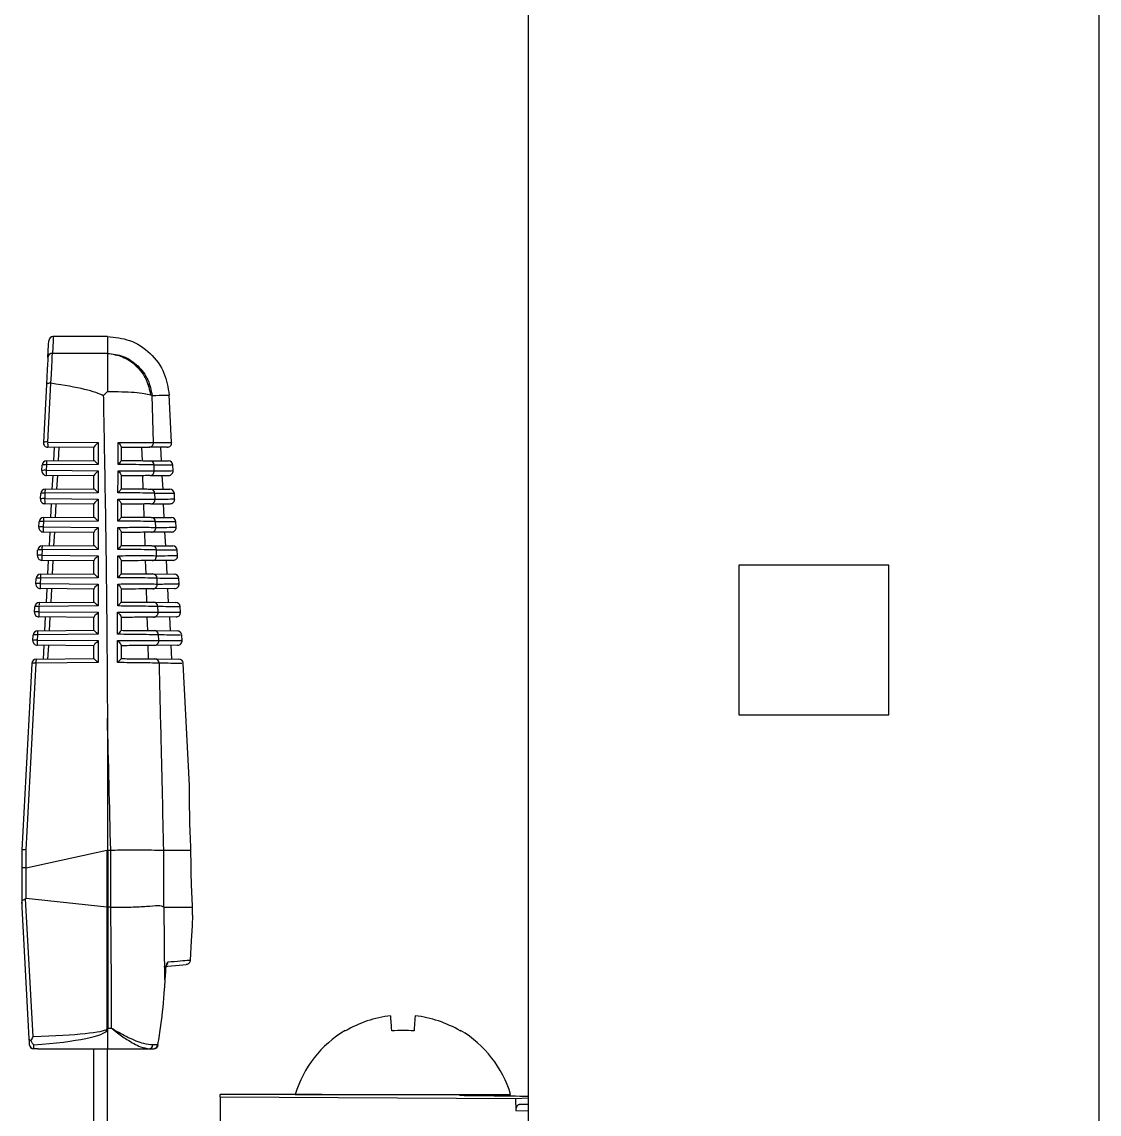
# Model space of a CAD drawing. Extents: x 7 to 113, y 1 to 87.
# Drawn here: x 80.625 to 82.985, y 40.2 to 42.592 of the extents above; entities that cross this region are included whole.
import ezdxf

# ---------------------------------------------------------------- set-up
doc = ezdxf.new("R2010")
doc.units = 0
doc.header["$MEASUREMENT"] = 0
doc.layers.add('OBJECT', color=7, linetype='CONTINUOUS')

msp = doc.modelspace()

# ---------------------------------------------------------------- linework, layer by layer
at = {"layer": 'OBJECT'}
for p, q in [((81.7346, 36.0256), (81.7346, 44.9982)), ((82.9846, 36.0256), (82.9846, 44.9982)), ((80.8128, 41.9032), (80.6938, 41.9032)), ((80.8124, 41.8662), (80.6919, 41.8662)), ((80.8124, 41.8666), (80.8124, 41.8662)), ((80.6788, 41.7982), (80.6721, 41.6713)), ((80.6816, 41.6719), (80.6884, 41.8006)), ((80.6884, 41.8006), (80.6887, 41.8006)), ((80.8124, 41.7825), (80.8034, 41.7733)), ((80.9069, 41.7752), (80.9102, 41.7739)), ((80.9132, 41.6709), (80.9102, 41.7739)), ((80.9531, 41.6713), (80.9477, 41.7753)), ((80.6816, 41.6719), (80.7919, 41.671)), ((80.7824, 41.6598), (80.682, 41.6607)), ((80.695, 41.6308), (80.6966, 41.6606)), ((80.706, 41.6605), (80.7044, 41.6309)), ((80.7824, 41.6316), (80.7824, 41.66)), ((80.7919, 41.671), (80.7919, 41.6229)), ((80.8424, 41.6611), (80.8424, 41.6313)), ((80.889, 41.6312), (80.8881, 41.6602)), ((80.9287, 41.6606), (80.9303, 41.6308)), ((80.6794, 41.6307), (80.7825, 41.6316)), ((80.6688, 41.6093), (80.6695, 41.6212)), ((80.6789, 41.6219), (80.6783, 41.61)), ((80.6783, 41.61), (80.7919, 41.609)), ((80.7919, 41.6229), (80.6789, 41.6219)), ((80.7919, 41.609), (80.7919, 41.5609)), ((80.9149, 41.6089), (80.9145, 41.6216)), ((80.9564, 41.6093), (80.9558, 41.6212)), ((80.7824, 41.5978), (80.6787, 41.5988)), ((80.6917, 41.5688), (80.6933, 41.5986)), ((80.7027, 41.5985), (80.7012, 41.5689)), ((80.7824, 41.5696), (80.7824, 41.598)), ((80.8424, 41.599), (80.8424, 41.5693)), ((80.891, 41.5692), (80.8901, 41.5983)), ((80.9052, 41.5984), (80.9465, 41.5988)), ((80.9319, 41.5986), (80.9335, 41.5688)), ((80.6656, 41.5473), (80.6662, 41.5592)), ((80.6756, 41.5599), (80.675, 41.548)), ((80.7919, 41.5609), (80.6756, 41.5599)), ((80.6761, 41.5687), (80.7825, 41.5696)), ((80.9166, 41.5469), (80.9163, 41.5596)), ((80.9596, 41.5473), (80.959, 41.5592)), ((80.675, 41.548), (80.7919, 41.547)), ((80.7824, 41.5358), (80.6755, 41.5368)), ((80.6885, 41.5068), (80.69, 41.5367)), ((80.6995, 41.5366), (80.6979, 41.5069)), ((80.7824, 41.5076), (80.7824, 41.536)), ((80.7919, 41.547), (80.7919, 41.4989)), ((80.8424, 41.5369), (80.8424, 41.5074)), ((80.893, 41.5072), (80.8921, 41.5363)), ((80.9069, 41.5364), (80.9497, 41.5368)), ((80.9368, 41.5066), (80.9352, 41.5368)), ((80.6728, 41.5066), (80.7825, 41.5076)), ((80.6623, 41.4853), (80.6629, 41.4972)), ((80.6724, 41.4979), (80.6717, 41.486)), ((80.6717, 41.486), (80.7919, 41.485)), ((80.7919, 41.4989), (80.6724, 41.4979)), ((80.7919, 41.485), (80.7919, 41.4369)), ((80.9183, 41.4849), (80.918, 41.4975)), ((80.9629, 41.4854), (80.9623, 41.4972)), ((80.7824, 41.4738), (80.6722, 41.4748)), ((80.6852, 41.4447), (80.6868, 41.4747)), ((80.6962, 41.4746), (80.6946, 41.4448)), ((80.7824, 41.4456), (80.7824, 41.474)), ((80.8424, 41.4748), (80.8424, 41.4454)), ((80.8949, 41.4451), (80.894, 41.4743)), ((80.953, 41.4748), (80.9086, 41.4744)), ((80.94, 41.4446), (80.9384, 41.4749)), ((80.659, 41.4234), (80.6596, 41.4351)), ((80.6691, 41.4358), (80.6685, 41.4241)), ((80.7919, 41.4369), (80.6691, 41.4358)), ((80.6695, 41.4446), (80.7825, 41.4456)), ((80.91, 41.445), (80.9556, 41.4446)), ((80.92, 41.423), (80.9196, 41.4355)), ((80.9661, 41.4234), (80.9655, 41.4352)), ((80.6685, 41.4241), (80.7919, 41.423)), ((80.7824, 41.4118), (80.6689, 41.4128)), ((80.6819, 41.3827), (80.6835, 41.4127)), ((80.6929, 41.4126), (80.6913, 41.3828)), ((80.7824, 41.3836), (80.7824, 41.412)), ((80.7919, 41.423), (80.7919, 41.3749)), ((80.8424, 41.4128), (80.8424, 41.3834)), ((80.8969, 41.3831), (80.896, 41.4123)), ((80.9562, 41.4128), (80.9103, 41.4124)), ((80.9433, 41.3825), (80.9417, 41.4129)), ((82.5236, 41.4022), (82.1956, 41.4022)), ((82.1956, 41.4022), (82.1956, 41.0742)), ((82.5236, 41.0742), (82.5236, 41.4022)), ((80.6557, 41.3614), (80.6564, 41.3731)), ((80.6658, 41.3738), (80.6652, 41.3621)), ((80.7919, 41.3749), (80.6658, 41.3738)), ((80.6663, 41.3826), (80.7825, 41.3836)), ((80.9116, 41.383), (80.9589, 41.3826)), ((80.9216, 41.361), (80.9213, 41.3735)), ((80.9694, 41.3615), (80.9688, 41.3732)), ((80.6652, 41.3621), (80.7919, 41.361)), ((80.7824, 41.3498), (80.6656, 41.3509)), ((80.6786, 41.3207), (80.6802, 41.3507)), ((80.6896, 41.3507), (80.6881, 41.3208)), ((80.7824, 41.3216), (80.7824, 41.35)), ((80.7919, 41.361), (80.7919, 41.3129)), ((80.8424, 41.3507), (80.8424, 41.3215)), ((80.8988, 41.3211), (80.8979, 41.3503)), ((80.9595, 41.3509), (80.9119, 41.3505)), ((80.9465, 41.3205), (80.9449, 41.3509)), ((80.663, 41.3206), (80.7825, 41.3216)), ((80.9132, 41.321), (80.9621, 41.3206)), ((80.6525, 41.2994), (80.6531, 41.3111)), ((80.6625, 41.3118), (80.6619, 41.3001)), ((80.6619, 41.3001), (80.7919, 41.299)), ((80.7919, 41.3129), (80.6625, 41.3118)), ((80.7919, 41.299), (80.7919, 41.2509)), ((80.9232, 41.299), (80.9229, 41.3115)), ((80.9726, 41.2995), (80.972, 41.3112)), ((80.7824, 41.2878), (80.6624, 41.2889)), ((80.6754, 41.2587), (80.6769, 41.2888)), ((80.6864, 41.2887), (80.6848, 41.2587)), ((80.7824, 41.2596), (80.7824, 41.288)), ((80.8424, 41.2886), (80.8424, 41.2595)), ((80.9007, 41.2591), (80.8998, 41.2883)), ((80.9627, 41.2889), (80.9136, 41.2885)), ((80.9482, 41.2888), (80.9498, 41.2587)), ((80.6492, 41.2375), (80.6498, 41.2491)), ((80.6593, 41.2497), (80.6587, 41.2381)), ((80.7919, 41.2509), (80.6593, 41.2497)), ((80.6597, 41.2585), (80.7825, 41.2596)), ((80.9148, 41.259), (80.9654, 41.2585)), ((80.9248, 41.237), (80.9245, 41.2495)), ((80.9759, 41.2376), (80.9753, 41.2492)), ((80.6587, 41.2381), (80.7919, 41.237)), ((80.7824, 41.2258), (80.6591, 41.2269)), ((80.6721, 41.1966), (80.6737, 41.2268)), ((80.6831, 41.2267), (80.6815, 41.1967)), ((80.7824, 41.1976), (80.7824, 41.226)), ((80.7919, 41.237), (80.7919, 41.1889)), ((80.8424, 41.2266), (80.8424, 41.1975)), ((80.9026, 41.1971), (80.9017, 41.2264)), ((80.966, 41.2269), (80.9152, 41.2265)), ((80.9515, 41.2268), (80.953, 41.1966)), ((80.6564, 41.1965), (80.7825, 41.1976)), ((80.9164, 41.197), (80.9686, 41.1965)), ((80.6465, 41.187), (80.6249, 40.7782)), ((80.6344, 40.7792), (80.656, 41.1877)), ((80.7919, 41.1889), (80.656, 41.1877)), ((80.9925, 40.9197), (80.9785, 41.1872)), ((80.8124, 41.0669), (80.8124, 40.7783)), ((82.1956, 41.0742), (82.5236, 41.0742)), ((80.6249, 40.7782), (80.6249, 40.7391)), ((80.6249, 40.7782), (80.6249, 40.7782)), ((80.6344, 40.7397), (80.6344, 40.7792)), ((80.6347, 40.7397), (80.8109, 40.7779)), ((80.8109, 40.7779), (80.8109, 40.6534)), ((80.814, 40.6532), (80.814, 40.7782)), ((80.814, 40.7782), (80.8192, 40.7782)), ((80.8192, 40.7782), (80.8192, 40.6532)), ((80.9358, 40.6537), (80.9358, 40.7782)), ((80.9358, 40.7782), (80.9358, 40.7782)), ((80.9358, 40.7782), (80.9954, 40.7782)), ((80.6249, 40.7391), (80.6249, 40.6615)), ((80.6347, 40.672), (80.6347, 40.7397)), ((80.6497, 40.3697), (80.6333, 40.6718)), ((80.8109, 40.6534), (80.6347, 40.672)), ((80.6249, 40.6615), (80.6249, 40.6532)), ((80.6249, 40.6532), (80.6406, 40.365)), ((80.8117, 40.6533), (80.8132, 40.6532)), ((80.8117, 40.3877), (80.8117, 40.6533)), ((80.8132, 40.6532), (80.8132, 40.3877)), ((80.8192, 40.6532), (80.814, 40.6532)), ((80.9365, 40.6532), (80.9358, 40.6537)), ((80.9383, 40.494), (80.9365, 40.6532)), ((80.9365, 40.6532), (80.9989, 40.6532)), ((80.999, 40.6354), (80.999, 40.6354)), ((80.9936, 40.5369), (80.9936, 40.5369)), ((80.9393, 40.5122), (80.9383, 40.494)), ((80.8124, 40.3847), (80.8124, 40.3432)), ((80.8217, 40.3877), (80.8132, 40.3877)), ((81.3331, 40.3833), (81.3338, 40.3824)), ((80.6512, 40.3433), (80.6509, 40.3516)), ((80.6602, 40.3432), (80.6512, 40.3433)), ((80.6602, 40.3432), (80.8124, 40.3432)), ((80.7824, 40.1617), (80.7824, 40.3432)), ((80.8124, 40.3432), (80.9042, 40.3432)), ((80.8124, 40.1617), (80.8124, 40.3432)), ((80.9042, 40.3432), (80.9138, 40.3432)), ((80.9222, 40.3518), (80.9116, 40.3515)), ((81.0596, 40.238), (81.0596, 40.2432)), ((81.0596, 40.238), (81.7063, 40.2339)), ((81.0596, 40.238), (81.0596, 40.1765)), ((81.2236, 40.2432), (81.6956, 40.2432)), ((81.3346, 40.2432), (81.3346, 40.2425)), ((81.5846, 40.2405), (81.5846, 40.2432)), ((81.7063, 40.2339), (81.7346, 40.2358)), ((81.7063, 40.2339), (81.7066, 40.207)), ((81.7164, 40.2215), (81.7346, 40.2227)), ((81.7164, 40.2215), (81.7346, 40.221)), ((81.7346, 40.2063), (81.7066, 40.207))]:
    msp.add_line(p, q, dxfattribs=at)
at = {"layer": 'OBJECT', "flags": 128}
for points in [[(80.6819, 41.8569), (80.6834, 41.8845), (80.6839, 41.8938)], [(80.6938, 41.9032), (80.6934, 41.8939), (80.6919, 41.8662)], [(80.6887, 41.8006), (80.6896, 41.8198), (80.6905, 41.8365), (80.6911, 41.85), (80.6916, 41.8601), (80.6919, 41.8662)], [(80.6819, 41.8569), (80.6816, 41.8514), (80.6811, 41.8424), (80.6805, 41.8303), (80.6797, 41.8154), (80.6788, 41.7982)], [(80.9432, 41.6607), (80.9432, 41.6607), (80.9333, 41.6606), (80.9034, 41.6604)], [(80.9048, 41.6311), (80.9356, 41.6308), (80.9459, 41.6307)], [(80.9066, 41.569), (80.9385, 41.5688), (80.9491, 41.5687)], [(80.9083, 41.507), (80.9365, 41.5068), (80.9506, 41.5067), (80.9524, 41.5066)], [(80.999, 40.6354), (80.9977, 40.6121), (80.9959, 40.5793), (80.9936, 40.5369)], [(80.9358, 40.5232), (80.9615, 40.5254), (80.9777, 40.5268), (80.9845, 40.5274)], [(80.9386, 40.494), (80.9393, 40.5067), (80.9395, 40.5121)], [(80.9393, 40.5122), (80.9395, 40.5121), (80.9395, 40.5121)], [(80.9383, 40.494), (80.9386, 40.494), (80.9386, 40.494)], [(81.4352, 40.3824), (81.4348, 40.3887), (81.4343, 40.3945), (81.434, 40.3996), (81.4336, 40.4041), (81.4333, 40.4079), (81.4331, 40.4111), (81.4329, 40.4135), (81.4328, 40.4153)], [(81.4864, 40.4153), (81.4862, 40.4135), (81.486, 40.4111), (81.4858, 40.4079), (81.4855, 40.4041), (81.4852, 40.3996), (81.4848, 40.3945), (81.4844, 40.3887), (81.4839, 40.3824)], [(81.5853, 40.3824), (81.5856, 40.3828), (81.5859, 40.3831), (81.586, 40.3833), (81.5861, 40.3833)], [(80.6406, 40.365), (80.6409, 40.3587), (80.6412, 40.3546), (80.6413, 40.3528)]]:
    msp.add_lwpolyline(points, dxfattribs=at)
at = {"layer": 'OBJECT'}
for centre, radius, start, end in [((80.6938, 41.8932), 0.01, 93.5738, 176.9774), ((80.6918, 41.8563), 0.00991, 89.4445, 176.5304), ((80.6783, 41.6518), 0.0204, 80.7206, 107.617), ((80.6821, 41.6707), 0.01, 176.9774, 269.5), ((80.736, 41.6684), 0.0545, 176.3176, 188.1348), ((80.9032, 41.6703), 0.00992, 271.0607, 3.4958), ((80.9432, 41.6707), 0.01, 270.5, 3.0138), ((80.6794, 41.6207), 0.01, 90.5, 176.9774), ((80.7199, 41.6243), 0.041, 171.0023, 183.3132), ((80.9047, 41.6212), 0.00989, 2.412, 88.9985), ((80.9458, 41.6207), 0.01, 3.2409, 89.5), ((80.675, 41.5898), 0.0204, 80.7219, 107.6158), ((80.6788, 41.6088), 0.01, 176.9774, 269.5), ((80.6756, 41.6018), 0.0204, 80.7211, 107.6171), ((80.7327, 41.6065), 0.0545, 176.3175, 188.1349), ((80.905, 41.6083), 0.00992, 271.0803, 3.514), ((80.9464, 41.6088), 0.01, 270.5, 3.317), ((80.6762, 41.5587), 0.01, 90.5, 176.9774), ((80.6724, 41.5398), 0.0204, 80.7203, 107.6175), ((80.7166, 41.5623), 0.041, 171.0005, 183.3131), ((80.9064, 41.5591), 0.00989, 2.3914, 88.98), ((80.949, 41.5587), 0.01, 3.6143, 89.5), ((80.6755, 41.5468), 0.01, 176.9774, 269.5), ((80.6717, 41.5279), 0.0204, 80.7215, 107.6164), ((80.7294, 41.5445), 0.0545, 176.3175, 188.1349), ((80.9067, 41.5463), 0.00991, 271.1017, 3.5324), ((80.9497, 41.5468), 0.01, 270.5, 3.6897), ((80.6729, 41.4966), 0.01, 90.5, 176.9774), ((80.7133, 41.5002), 0.041, 170.999, 183.3164), ((80.9081, 41.4971), 0.00989, 2.371, 88.9615), ((80.9523, 41.4966), 0.01, 3.9863, 89.5), ((80.6685, 41.4659), 0.0204, 80.7212, 107.6164), ((80.6723, 41.4848), 0.01, 176.9774, 269.5), ((80.6691, 41.4777), 0.0204, 80.7217, 107.616), ((80.7262, 41.4825), 0.0545, 176.3175, 188.1349), ((80.9084, 41.4843), 0.00991, 271.1229, 3.5509), ((80.9529, 41.4848), 0.01, 270.5, 4.0611), ((80.6696, 41.4346), 0.01, 90.5, 176.9774), ((80.6658, 41.4157), 0.0204, 80.721, 107.6167), ((80.71, 41.4382), 0.041, 171.0005, 183.313), ((80.9098, 41.4351), 0.00988, 2.3487, 88.9431), ((80.9555, 41.4346), 0.01, 4.357, 89.5), ((80.6652, 41.4039), 0.0204, 80.7211, 107.6166), ((80.669, 41.4228), 0.01, 176.9774, 269.5), ((80.7229, 41.4206), 0.0545, 176.3175, 188.1349), ((80.9101, 41.4223), 0.00991, 271.1442, 3.5702), ((80.9562, 41.4228), 0.01, 270.5, 4.4312), ((80.6619, 41.342), 0.0204, 80.7214, 107.6165), ((80.6663, 41.3726), 0.01, 90.5, 176.9774), ((80.6625, 41.3537), 0.0204, 80.7213, 107.6163), ((80.7067, 41.3762), 0.041, 170.999, 183.3164), ((80.9114, 41.3731), 0.00988, 2.3277, 88.9233), ((80.9588, 41.3726), 0.01, 4.7262, 89.5), ((80.6657, 41.3609), 0.01, 176.9774, 269.5), ((80.7196, 41.3586), 0.0545, 176.3202, 188.1337), ((80.9117, 41.3604), 0.00991, 271.1661, 3.5889), ((80.9594, 41.3609), 0.01, 270.5, 4.7997), ((80.6631, 41.3106), 0.01, 90.5, 176.9774), ((80.7035, 41.3141), 0.041, 171.0022, 183.3132), ((80.9131, 41.3111), 0.00988, 2.3058, 88.9035), ((80.962, 41.3106), 0.01, 5.0939, 89.5), ((80.6586, 41.28), 0.0204, 80.7214, 107.6164), ((80.6625, 41.2989), 0.01, 176.9774, 269.5), ((80.6593, 41.2916), 0.0204, 80.7211, 107.6167), ((80.7164, 41.2966), 0.0545, 176.3202, 188.1337), ((80.9134, 41.2984), 0.0099, 271.188, 3.6078), ((80.9626, 41.2989), 0.01, 270.5, 5.1668), ((80.6598, 41.2485), 0.01, 90.5, 176.9774), ((80.656, 41.2296), 0.0204, 80.7214, 107.6164), ((80.7002, 41.2521), 0.041, 171.0006, 183.313), ((80.9147, 41.2491), 0.00987, 2.2835, 88.8842), ((80.9653, 41.2485), 0.01, 5.4601, 89.5), ((80.6554, 41.218), 0.0204, 80.7214, 107.6164), ((80.6592, 41.2369), 0.01, 176.9774, 269.5), ((80.7131, 41.2346), 0.0545, 176.3202, 188.1337), ((80.915, 41.2364), 0.0099, 271.2102, 3.6279), ((80.9659, 41.2369), 0.01, 270.5, 5.5324), ((80.6565, 41.1865), 0.01, 90.5, 176.9774), ((80.6969, 41.1901), 0.041, 170.999, 183.3164), ((80.9162, 41.1871), 0.00987, 2.2599, 88.8652), ((80.9685, 41.1865), 0.01, 5.8247, 89.5), ((80.6527, 41.1676), 0.0204, 80.7211, 107.6167), ((80.9346, 40.5331), 0.0101, 318.8477, 357.3899), ((81.4595, 40.1698), 0.2469, 96.217, 120.6029), ((81.4596, 40.1698), 0.2469, 59.397, 83.783), ((80.9024, 40.4793), 0.1305, 225.4916, 226.455), ((80.8132, 40.5036), 0.1159, 269.2184, 269.9988), ((81.4596, 40.1716), 0.2466, 120.8571, 163.1157), ((81.4596, 40.0741), 0.3092, 85.4885, 94.5115), ((81.4596, 40.1716), 0.2466, 16.8843, 59.1429), ((80.6512, 40.3533), 0.01, 183.1059, 269.191), ((80.6512, 40.3533), 0.00999, 183.1446, 270.05), ((80.6511, 40.3439), 0.000648, 269.2043, 281.769), ((80.9031, 40.3517), 0.00857, 277.2305, 358.6399), ((80.9131, 40.3523), 0.00906, 274.3619, 357.1853), ((80.9138, 40.3532), 0.01, 270, 350.7454), ((80.9244, 40.3627), 0.0111, 258.5186, 266.3385), ((81.0596, -10.4168), 50.66, 89.68898, 90), ((81.0596, -10.4168), 50.66, 89.23656, 89.40622)]:
    msp.add_arc(centre, radius, start, end, dxfattribs=at)
for centre, major_axis, ratio, start_param, end_param in [((78.5227, 41.7481), (2.2897, 0.0147), 0.052015, 0.088802, 0.329915), ((80.7924, 41.6698), (0.00996, 0.00988), 0.087934, 1.536206, 3.054643), ((80.7924, 41.6217), (0.00999, -0.00991), 0.035372, 1.658206, 3.106542), ((80.7924, 41.6078), (0.00996, 0.00988), 0.087934, 1.536206, 3.054643), ((80.7924, 41.5597), (0.00999, -0.00991), 0.035372, 1.658206, 3.106542), ((80.7924, 41.5458), (0.00996, 0.00988), 0.087934, 1.536206, 3.054643), ((80.7924, 41.4977), (0.00999, -0.00991), 0.035372, 1.658206, 3.106542), ((80.7924, 41.4838), (0.00996, 0.00988), 0.087934, 1.536206, 3.054643), ((80.7924, 41.4357), (0.00999, -0.00991), 0.035372, 1.658206, 3.106542), ((80.7924, 41.4218), (0.00996, 0.00988), 0.087934, 1.536206, 3.054643), ((80.7924, 41.3737), (0.00999, -0.00991), 0.035372, 1.658206, 3.106542), ((80.7924, 41.3598), (0.00996, 0.00988), 0.087934, 1.536206, 3.054643), ((80.7924, 41.3117), (0.00999, -0.00991), 0.035372, 1.658206, 3.106542), ((80.7924, 41.2978), (0.00996, 0.00988), 0.087934, 1.536206, 3.054643), ((80.7924, 41.2497), (0.00999, -0.00991), 0.035372, 1.658206, 3.106542), ((80.7924, 41.2358), (0.00996, 0.00988), 0.087934, 1.536206, 3.054643), ((80.7924, 41.1877), (0.00999, -0.00991), 0.035372, 1.658206, 3.106542), ((78.7499, 36.7599), (0, 19.0675), 0.111038, 4.924724, 4.940236), ((80.6349, 40.778), (0.01, -0.00026), 0.120424, 1.626333, 3.138416), ((80.814, 41.7562), (0.0064, 0.9787), 0.122438, 3.168969, 3.182058), ((80.814, 41.7555), (0, 0.9773), 0.122785, 3.128502, 3.141593), ((80.8192, 41.7555), (0, 0.9773), 0.122785, 3.141593, 3.144933), ((80.6349, 40.7391), (0.01, 0), 0.061163, 1.623156, 3.141593), ((80.6349, 40.8212), (0.0005, 0.0816), 0.122438, 3.142789, 3.168969), ((80.6349, 40.6347), (-0.0006, 0.0374), 0.267094, 6.250695, 6.391296), ((80.814, 40.2051), (-0.007, 0.4485), 0.267094, 6.244178, 6.250695), ((80.814, 40.2054), (0, 0.4478), 0.267949, 0, 0.006511), ((80.8192, 40.2054), (0, 0.4478), 0.267949, 6.278981, 6.283185), ((78.7499, 40.2954), (0, 7.8848), 0.262774, 4.724089, 4.75778), ((80.2421, 40.3955), (0.5695, -0.0078), 0.050872, 5.510552, 6.231217), ((80.2437, 40.4032), (0.5695, -0.0157), 0.101686, 5.511659, 6.233323), ((80.2421, 40.3955), (0.5695, -0.0078), 0.050872, 6.231217, 6.283881), ((80.2437, 40.4032), (0.5695, -0.0157), 0.101686, 6.233323, 6.285987)]:
    msp.add_ellipse(centre, major_axis=major_axis, ratio=ratio, start_param=start_param, end_param=end_param, dxfattribs=at)
for points, knots in [([(80.8124, 41.9032), (80.8124, 41.9017), (80.8124, 41.8986), (80.8124, 41.8773), (80.8124, 41.8666)], [0, 0, 0, 0, 0.5, 1, 1, 1, 1]), ([(80.8124, 41.9032), (80.829, 41.9015), (80.8633, 41.8978), (80.9079, 41.8683), (80.9396, 41.8253), (80.9451, 41.7913), (80.9477, 41.7749)], [0, 0, 0, 0, 0.240773, 0.5, 0.759227, 1, 1, 1, 1]), ([(80.8124, 41.8666), (80.8242, 41.865), (80.8485, 41.8617), (80.8803, 41.8403), (80.9034, 41.8096), (80.908, 41.7855), (80.9102, 41.7739)], [0, 0, 0, 0, 0.24117, 0.5, 0.75883, 1, 1, 1, 1]), ([(80.8124, 41.8662), (80.8124, 41.8633), (80.8124, 41.8576), (80.8124, 41.8385), (80.8124, 41.8133), (80.8124, 41.7927), (80.8124, 41.7825)], [0, 0, 0, 0, 0.25, 0.5, 0.75, 1, 1, 1, 1]), ([(80.8124, 41.8662), (80.8236, 41.8644), (80.8466, 41.8608), (80.877, 41.8397), (80.8994, 41.81), (80.9044, 41.7865), (80.9069, 41.7752)], [0, 0, 0, 0, 0.2415611, 0.4999999, 0.7584385, 1, 1, 1, 1]), ([(80.6884, 41.8006), (80.6873, 41.8006), (80.685, 41.8007), (80.6822, 41.8003), (80.68, 41.7996), (80.679, 41.7989), (80.6788, 41.7984), (80.6788, 41.7983), (80.6788, 41.7982)], [0, 0, 0, 0, 0.219278, 0.438506, 0.659243, 0.882986, 0.985831, 1, 1, 1, 1]), ([(80.8034, 41.7733), (80.8035, 41.7676), (80.804, 41.7392), (80.8062, 41.6198), (80.8102, 41.39), (80.8116, 41.1829), (80.8124, 41.0669)], [0, 0, 0, 0, 0.024148, 0.120739, 0.507103, 1, 1, 1, 1]), ([(80.8124, 41.7825), (80.8231, 41.7824), (80.8445, 41.7824), (80.8721, 41.781), (80.8945, 41.7786), (80.9027, 41.7764), (80.9069, 41.7752)], [0, 0, 0, 0, 0.2500001, 0.4999998, 0.7500003, 1, 1, 1, 1]), ([(80.9102, 41.7739), (80.9211, 41.7742), (80.943, 41.7747), (80.9461, 41.7748), (80.9477, 41.7749)], [0, 0, 0, 0, 0.496376, 1, 1, 1, 1]), ([(80.8357, 41.6229), (80.8357, 41.6295), (80.8357, 41.6456), (80.8358, 41.6616), (80.8358, 41.671)], [0, 0, 0, 0, 0.412317, 1, 1, 1, 1]), ([(80.8358, 41.671), (80.838, 41.671), (80.8465, 41.6711), (80.8664, 41.6712), (80.8916, 41.6712), (80.9075, 41.6711), (80.9119, 41.6709), (80.9132, 41.6709)], [0, 0, 0, 0, 0.057677, 0.219413, 0.543377, 0.867764, 1, 1, 1, 1]), ([(80.8358, 41.671), (80.8358, 41.671), (80.8362, 41.6706), (80.8378, 41.6689), (80.8401, 41.6662), (80.8421, 41.6631), (80.8423, 41.6617), (80.8424, 41.6611)], [0, 0, 0, 0, 0.008656, 0.099994, 0.471209, 0.763081, 1, 1, 1, 1]), ([(80.9034, 41.6604), (80.8999, 41.6603), (80.8927, 41.6603), (80.8698, 41.6601), (80.8507, 41.6599), (80.8424, 41.6598)], [0, 0, 0, 0, 0.361189, 0.722456, 1, 1, 1, 1]), ([(80.9132, 41.6709), (80.9144, 41.6709), (80.9206, 41.671), (80.9438, 41.6712), (80.949, 41.6712), (80.9531, 41.6713)], [0, 0, 0, 0, 0.047591, 0.237986, 1, 1, 1, 1]), ([(80.8424, 41.6313), (80.8423, 41.6309), (80.8421, 41.6301), (80.84, 41.6275), (80.8377, 41.625), (80.836, 41.6233), (80.8357, 41.623), (80.8357, 41.6229)], [0, 0, 0, 0, 0.229447, 0.521601, 0.905448, 0.991712, 1, 1, 1, 1]), ([(80.8424, 41.6316), (80.8531, 41.6315), (80.8745, 41.6313), (80.8959, 41.6311), (80.902, 41.6311), (80.9048, 41.6311)], [0, 0, 0, 0, 0.352894, 0.705727, 1, 1, 1, 1]), ([(80.8355, 41.5609), (80.8355, 41.5675), (80.8356, 41.5836), (80.8356, 41.5996), (80.8356, 41.609)], [0, 0, 0, 0, 0.412356, 1, 1, 1, 1]), ([(80.8356, 41.609), (80.8379, 41.609), (80.8465, 41.6091), (80.8666, 41.6092), (80.8921, 41.6092), (80.9089, 41.6091), (80.9135, 41.609), (80.9149, 41.6089)], [0, 0, 0, 0, 0.057936, 0.217495, 0.537029, 0.856977, 1, 1, 1, 1]), ([(80.8356, 41.609), (80.8357, 41.609), (80.8361, 41.6085), (80.8378, 41.6068), (80.8401, 41.604), (80.8421, 41.6009), (80.8423, 41.5996), (80.8424, 41.599)], [0, 0, 0, 0, 0.008544, 0.122922, 0.485789, 0.769314, 1, 1, 1, 1]), ([(80.9145, 41.6216), (80.9129, 41.6217), (80.908, 41.6219), (80.8903, 41.6223), (80.865, 41.6226), (80.8456, 41.6228), (80.8379, 41.6229), (80.8357, 41.6229)], [0, 0, 0, 0, 0.16013, 0.483001, 0.805363, 0.942123, 1, 1, 1, 1]), ([(80.9555, 41.6212), (80.9539, 41.6212), (80.9508, 41.6213), (80.9268, 41.6215), (80.9145, 41.6216)], [0, 0, 0, 0, 0.490665, 1, 1, 1, 1]), ([(80.9149, 41.6089), (80.9162, 41.6089), (80.9225, 41.609), (80.9451, 41.6092), (80.9613, 41.6093), (80.9562, 41.6093), (80.956, 41.6093)], [0, 0, 0, 0, 0.046685, 0.233452, 0.98238, 1, 1, 1, 1]), ([(80.9052, 41.5984), (80.9016, 41.5984), (80.8943, 41.5983), (80.871, 41.5981), (80.8513, 41.5979), (80.8424, 41.5978)], [0, 0, 0, 0, 0.355595, 0.711267, 1, 1, 1, 1]), ([(80.8424, 41.5693), (80.8423, 41.569), (80.8421, 41.5682), (80.8401, 41.5657), (80.8377, 41.5631), (80.836, 41.5614), (80.8355, 41.561), (80.8355, 41.5609)], [0, 0, 0, 0, 0.223274, 0.50628, 0.880296, 0.991803, 1, 1, 1, 1]), ([(80.9163, 41.5596), (80.9146, 41.5596), (80.9097, 41.5599), (80.8919, 41.5603), (80.866, 41.5606), (80.846, 41.5608), (80.8378, 41.5609), (80.8355, 41.5609)], [0, 0, 0, 0, 0.158035, 0.476676, 0.794816, 0.94186, 1, 1, 1, 1]), ([(80.8424, 41.5696), (80.8532, 41.5695), (80.8748, 41.5693), (80.897, 41.5691), (80.9035, 41.5691), (80.9066, 41.569)], [0, 0, 0, 0, 0.347531, 0.695003, 1, 1, 1, 1]), ([(80.9584, 41.5592), (80.957, 41.5592), (80.9541, 41.5592), (80.9292, 41.5594), (80.9163, 41.5596)], [0, 0, 0, 0, 0.48119, 1, 1, 1, 1]), ([(80.8353, 41.4989), (80.8353, 41.5055), (80.8354, 41.5216), (80.8354, 41.5376), (80.8355, 41.547)], [0, 0, 0, 0, 0.4123942, 1, 1, 1, 1]), ([(80.8355, 41.547), (80.8378, 41.547), (80.8465, 41.5471), (80.8668, 41.5472), (80.8927, 41.5472), (80.9102, 41.5471), (80.915, 41.547), (80.9166, 41.5469)], [0, 0, 0, 0, 0.058199, 0.215687, 0.531014, 0.846742, 1, 1, 1, 1]), ([(80.8355, 41.547), (80.8355, 41.547), (80.836, 41.5465), (80.8378, 41.5446), (80.8402, 41.5418), (80.8421, 41.5388), (80.8423, 41.5375), (80.8424, 41.5369)], [0, 0, 0, 0, 0.008444, 0.1450485, 0.4996938, 0.7752311, 1, 1, 1, 1]), ([(80.9069, 41.5364), (80.9033, 41.5364), (80.8959, 41.5363), (80.8722, 41.5361), (80.8518, 41.5359), (80.8424, 41.5358)], [0, 0, 0, 0, 0.350316, 0.700707, 1, 1, 1, 1]), ([(80.9166, 41.5469), (80.9179, 41.5469), (80.9244, 41.547), (80.9475, 41.5472), (80.9643, 41.5473), (80.9591, 41.5473), (80.9589, 41.5473)], [0, 0, 0, 0, 0.045813, 0.2290933, 0.9640323, 1, 1, 1, 1]), ([(80.8424, 41.5074), (80.8423, 41.5071), (80.8421, 41.5063), (80.8401, 41.5039), (80.8377, 41.5013), (80.8359, 41.4995), (80.8354, 41.499), (80.8353, 41.4989)], [0, 0, 0, 0, 0.217447, 0.49176, 0.856153, 0.991885, 1, 1, 1, 1]), ([(80.8424, 41.5076), (80.8533, 41.5075), (80.8751, 41.5073), (80.8982, 41.5071), (80.905, 41.5071), (80.9083, 41.507)], [0, 0, 0, 0, 0.342466, 0.684875, 1, 1, 1, 1]), ([(80.8352, 41.4369), (80.8352, 41.4435), (80.8352, 41.4596), (80.8353, 41.4756), (80.8353, 41.485)], [0, 0, 0, 0, 0.41243, 1, 1, 1, 1]), ([(80.918, 41.4975), (80.9163, 41.4976), (80.9113, 41.4978), (80.8934, 41.4982), (80.8671, 41.4986), (80.8465, 41.4988), (80.8377, 41.4989), (80.8353, 41.4989)], [0, 0, 0, 0, 0.156042, 0.470658, 0.7847814, 0.9415951, 1, 1, 1, 1]), ([(80.8353, 41.485), (80.8377, 41.485), (80.8465, 41.4851), (80.867, 41.4852), (80.8932, 41.4853), (80.9114, 41.4851), (80.9166, 41.485), (80.9183, 41.4849)], [0, 0, 0, 0, 0.058464, 0.213983, 0.525307, 0.837021, 1, 1, 1, 1]), ([(80.8353, 41.485), (80.8353, 41.485), (80.8359, 41.4844), (80.8378, 41.4825), (80.8402, 41.4796), (80.8421, 41.4766), (80.8423, 41.4754), (80.8424, 41.4748)], [0, 0, 0, 0, 0.008339, 0.166407, 0.512971, 0.780847, 1, 1, 1, 1]), ([(80.9612, 41.4972), (80.96, 41.4972), (80.9574, 41.4972), (80.9316, 41.4974), (80.918, 41.4975)], [0, 0, 0, 0, 0.47204, 1, 1, 1, 1]), ([(80.9183, 41.4849), (80.9196, 41.485), (80.9262, 41.485), (80.9498, 41.4852), (80.9674, 41.4854), (80.9621, 41.4853), (80.9618, 41.4853)], [0, 0, 0, 0, 0.044973, 0.224892, 0.946349, 1, 1, 1, 1]), ([(80.9086, 41.4744), (80.9049, 41.4744), (80.8975, 41.4743), (80.8733, 41.4741), (80.8524, 41.4739), (80.8424, 41.4738)], [0, 0, 0, 0, 0.3453252, 0.6907257, 1, 1, 1, 1]), ([(80.8424, 41.4454), (80.8423, 41.4451), (80.8421, 41.4444), (80.8402, 41.4421), (80.8377, 41.4394), (80.8358, 41.4376), (80.8352, 41.437), (80.8352, 41.4369)], [0, 0, 0, 0, 0.2119451, 0.4779876, 0.8329682, 0.9919648, 1, 1, 1, 1]), ([(80.9196, 41.4355), (80.918, 41.4356), (80.9129, 41.4358), (80.8949, 41.4362), (80.8681, 41.4366), (80.8469, 41.4368), (80.8376, 41.4369), (80.8352, 41.4369)], [0, 0, 0, 0, 0.154143, 0.464926, 0.775223, 0.941325, 1, 1, 1, 1]), ([(80.8424, 41.4456), (80.8534, 41.4455), (80.8754, 41.4453), (80.8993, 41.4451), (80.9065, 41.445), (80.91, 41.445)], [0, 0, 0, 0, 0.337674, 0.675297, 1, 1, 1, 1]), ([(80.9641, 41.4351), (80.963, 41.4352), (80.9607, 41.4352), (80.934, 41.4354), (80.9196, 41.4355)], [0, 0, 0, 0, 0.463197, 1, 1, 1, 1]), ([(80.835, 41.3749), (80.835, 41.3815), (80.8351, 41.3976), (80.8351, 41.4136), (80.8351, 41.423)], [0, 0, 0, 0, 0.412464, 1, 1, 1, 1]), ([(80.8351, 41.423), (80.8376, 41.423), (80.8464, 41.4231), (80.8672, 41.4232), (80.8937, 41.4233), (80.9126, 41.4232), (80.918, 41.423), (80.92, 41.423)], [0, 0, 0, 0, 0.058732, 0.212375, 0.519887, 0.827778, 1, 1, 1, 1]), ([(80.8351, 41.423), (80.8352, 41.423), (80.8359, 41.4223), (80.8378, 41.4203), (80.8403, 41.4174), (80.8421, 41.4145), (80.8423, 41.4133), (80.8424, 41.4128)], [0, 0, 0, 0, 0.0082456, 0.1870161, 0.5256492, 0.7861865, 1, 1, 1, 1]), ([(80.9103, 41.4124), (80.9066, 41.4124), (80.8991, 41.4123), (80.8744, 41.4121), (80.8529, 41.4119), (80.8424, 41.4118)], [0, 0, 0, 0, 0.340602, 0.681276, 1, 1, 1, 1]), ([(80.92, 41.423), (80.9213, 41.423), (80.928, 41.423), (80.9521, 41.4232), (80.9704, 41.4234), (80.9651, 41.4234), (80.9646, 41.4234)], [0, 0, 0, 0, 0.0441627, 0.2208406, 0.9292938, 1, 1, 1, 1]), ([(80.8424, 41.3834), (80.8423, 41.3832), (80.8421, 41.3825), (80.8402, 41.3802), (80.8377, 41.3776), (80.8358, 41.3757), (80.835, 41.375), (80.835, 41.3749)], [0, 0, 0, 0, 0.206748, 0.4649308, 0.8107203, 0.9920382, 1, 1, 1, 1]), ([(80.9213, 41.3735), (80.9196, 41.3736), (80.9144, 41.3738), (80.8963, 41.3742), (80.8691, 41.3746), (80.8474, 41.3748), (80.8375, 41.3749), (80.835, 41.3749)], [0, 0, 0, 0, 0.152333, 0.45946, 0.766109, 0.941053, 1, 1, 1, 1]), ([(80.8424, 41.3836), (80.8535, 41.3835), (80.8756, 41.3833), (80.9005, 41.3831), (80.9079, 41.383), (80.9116, 41.383)], [0, 0, 0, 0, 0.333137, 0.666224, 1, 1, 1, 1]), ([(80.967, 41.3731), (80.9661, 41.3731), (80.9641, 41.3731), (80.9364, 41.3734), (80.9213, 41.3735)], [0, 0, 0, 0, 0.454645, 1, 1, 1, 1]), ([(80.8349, 41.3129), (80.8349, 41.3195), (80.8349, 41.3356), (80.835, 41.3516), (80.835, 41.361)], [0, 0, 0, 0, 0.412497, 1, 1, 1, 1]), ([(80.835, 41.361), (80.8375, 41.361), (80.8464, 41.3611), (80.8673, 41.3612), (80.8942, 41.3613), (80.9139, 41.3612), (80.9195, 41.361), (80.9216, 41.361)], [0, 0, 0, 0, 0.059002, 0.210856, 0.514734, 0.81898, 1, 1, 1, 1]), ([(80.835, 41.361), (80.835, 41.361), (80.8358, 41.3602), (80.8378, 41.3582), (80.8403, 41.3552), (80.8421, 41.3524), (80.8423, 41.3512), (80.8424, 41.3507)], [0, 0, 0, 0, 0.008152, 0.20691, 0.537752, 0.791262, 1, 1, 1, 1]), ([(80.9119, 41.3505), (80.9082, 41.3504), (80.9006, 41.3504), (80.8755, 41.3501), (80.8534, 41.3499), (80.8424, 41.3498)], [0, 0, 0, 0, 0.336123, 0.672318, 1, 1, 1, 1]), ([(80.9216, 41.361), (80.923, 41.361), (80.9298, 41.361), (80.9544, 41.3613), (80.9734, 41.3614), (80.9681, 41.3614), (80.9675, 41.3614)], [0, 0, 0, 0, 0.043381, 0.21693, 0.912835, 1, 1, 1, 1]), ([(80.8424, 41.3215), (80.8423, 41.3212), (80.8421, 41.3206), (80.8403, 41.3184), (80.8377, 41.3158), (80.8357, 41.3137), (80.8349, 41.313), (80.8349, 41.3129)], [0, 0, 0, 0, 0.201834, 0.452547, 0.789382, 0.992119, 1, 1, 1, 1]), ([(80.8424, 41.3216), (80.8536, 41.3215), (80.8759, 41.3213), (80.9015, 41.3211), (80.9093, 41.321), (80.9132, 41.321)], [0, 0, 0, 0, 0.328833, 0.657619, 1, 1, 1, 1]), ([(80.8347, 41.2509), (80.8347, 41.2575), (80.8348, 41.2736), (80.8348, 41.2896), (80.8348, 41.299)], [0, 0, 0, 0, 0.412528, 1, 1, 1, 1]), ([(80.8348, 41.299), (80.8374, 41.299), (80.8464, 41.2991), (80.8675, 41.2992), (80.8946, 41.2993), (80.915, 41.2992), (80.921, 41.2991), (80.9232, 41.299)], [0, 0, 0, 0, 0.059276, 0.209421, 0.509831, 0.810598, 1, 1, 1, 1]), ([(80.8348, 41.299), (80.8349, 41.299), (80.836, 41.2979), (80.8382, 41.2956), (80.8406, 41.2926), (80.8421, 41.2901), (80.8423, 41.2891), (80.8424, 41.2886)], [0, 0, 0, 0, 0.008056, 0.282721, 0.593802, 0.796122, 1, 1, 1, 1]), ([(80.9229, 41.3115), (80.9212, 41.3116), (80.916, 41.3118), (80.8978, 41.3122), (80.8701, 41.3126), (80.8478, 41.3128), (80.8374, 41.3129), (80.8349, 41.3129)], [0, 0, 0, 0, 0.150605, 0.454244, 0.757411, 0.940779, 1, 1, 1, 1]), ([(80.9698, 41.3111), (80.9691, 41.3111), (80.9674, 41.3111), (80.9388, 41.3114), (80.9229, 41.3115)], [0, 0, 0, 0, 0.446366, 1, 1, 1, 1]), ([(80.9232, 41.299), (80.9246, 41.299), (80.9315, 41.2991), (80.9566, 41.2993), (80.9765, 41.2995), (80.9711, 41.2994), (80.9704, 41.2994)], [0, 0, 0, 0, 0.042626, 0.213154, 0.896941, 1, 1, 1, 1]), ([(80.9136, 41.2885), (80.9097, 41.2884), (80.9021, 41.2884), (80.8766, 41.2881), (80.8539, 41.2879), (80.8424, 41.2878)], [0, 0, 0, 0, 0.331872, 0.663815, 1, 1, 1, 1]), ([(80.8424, 41.2595), (80.8423, 41.2592), (80.8421, 41.2587), (80.8403, 41.2566), (80.8378, 41.2539), (80.8356, 41.2518), (80.8347, 41.251), (80.8347, 41.2509)], [0, 0, 0, 0, 0.197188, 0.440794, 0.768917, 0.992189, 1, 1, 1, 1]), ([(80.9245, 41.2495), (80.9228, 41.2496), (80.9175, 41.2498), (80.8992, 41.2502), (80.8711, 41.2506), (80.8482, 41.2508), (80.8373, 41.2509), (80.8347, 41.2509)], [0, 0, 0, 0, 0.148954, 0.44926, 0.7491, 0.940502, 1, 1, 1, 1]), ([(80.8424, 41.2596), (80.8537, 41.2595), (80.8761, 41.2593), (80.9026, 41.2591), (80.9107, 41.259), (80.9148, 41.259)], [0, 0, 0, 0, 0.324748, 0.649448, 1, 1, 1, 1]), ([(80.9727, 41.2491), (80.9721, 41.2491), (80.9708, 41.2491), (80.9411, 41.2493), (80.9245, 41.2495)], [0, 0, 0, 0, 0.438348, 1, 1, 1, 1]), ([(80.8346, 41.1889), (80.8346, 41.1955), (80.8346, 41.2116), (80.8347, 41.2276), (80.8347, 41.237)], [0, 0, 0, 0, 0.412557, 1, 1, 1, 1]), ([(80.8347, 41.237), (80.8373, 41.237), (80.8464, 41.2371), (80.8676, 41.2372), (80.895, 41.2373), (80.9162, 41.2372), (80.9224, 41.2371), (80.9248, 41.237)], [0, 0, 0, 0, 0.059553, 0.208066, 0.505163, 0.802607, 1, 1, 1, 1]), ([(80.8347, 41.237), (80.8347, 41.237), (80.8359, 41.2358), (80.8382, 41.2335), (80.8406, 41.2305), (80.8422, 41.228), (80.8423, 41.2271), (80.8424, 41.2266)], [0, 0, 0, 0, 0.00798, 0.299101, 0.602916, 0.800704, 1, 1, 1, 1]), ([(80.9152, 41.2265), (80.9113, 41.2264), (80.9036, 41.2264), (80.8777, 41.2262), (80.8544, 41.226), (80.8424, 41.2258)], [0, 0, 0, 0, 0.327832, 0.655735, 1, 1, 1, 1]), ([(80.9248, 41.237), (80.9262, 41.237), (80.9333, 41.2371), (80.9588, 41.2373), (80.9795, 41.2375), (80.974, 41.2374), (80.9732, 41.2374)], [0, 0, 0, 0, 0.041896, 0.209506, 0.881583, 1, 1, 1, 1]), ([(80.8424, 41.1975), (80.8423, 41.1973), (80.8421, 41.1968), (80.8404, 41.1947), (80.8378, 41.192), (80.8356, 41.1899), (80.8346, 41.189), (80.8346, 41.1889)], [0, 0, 0, 0, 0.1927916, 0.4296444, 0.7493041, 0.9922558, 1, 1, 1, 1]), ([(80.8424, 41.1976), (80.8538, 41.1975), (80.8764, 41.1973), (80.9036, 41.1971), (80.912, 41.197), (80.9164, 41.197)], [0, 0, 0, 0, 0.320862, 0.641681, 1, 1, 1, 1]), ([(80.9261, 41.1875), (80.9243, 41.1876), (80.919, 41.1878), (80.9006, 41.1882), (80.8721, 41.1886), (80.8486, 41.1888), (80.8372, 41.1889), (80.8346, 41.1889)], [0, 0, 0, 0, 0.147376, 0.4444961, 0.7411549, 0.9402222, 1, 1, 1, 1]), ([(80.9358, 40.7782), (80.934, 40.8575), (80.9309, 40.994), (80.9275, 41.1304), (80.9261, 41.1875)], [0, 0, 0, 0, 0.581449, 1, 1, 1, 1]), ([(80.9756, 41.187), (80.9751, 41.187), (80.9741, 41.1871), (80.9435, 41.1873), (80.9261, 41.1875)], [0, 0, 0, 0, 0.430575, 1, 1, 1, 1]), ([(80.9954, 40.7782), (80.9946, 40.7942), (80.9932, 40.8262), (80.9924, 40.869), (80.9922, 40.9011), (80.9924, 40.9196), (80.9924, 40.9196), (80.9924, 40.9197)], [0, 0, 0, 0, 0.213189, 0.426374, 0.63981, 0.854211, 1, 1, 1, 1]), ([(80.8196, 40.7782), (80.8331, 40.7785), (80.8601, 40.7791), (80.8957, 40.7789), (80.9231, 40.7781), (80.9316, 40.7782), (80.9358, 40.7782)], [0, 0, 0, 0, 0.253584, 0.507165, 0.760848, 1, 1, 1, 1]), ([(80.9989, 40.6534), (80.9984, 40.6625), (80.9974, 40.6808), (80.9959, 40.7229), (80.9954, 40.7572), (80.9954, 40.7757), (80.9954, 40.7782)], [0, 0, 0, 0, 0.315107, 0.632944, 0.949791, 1, 1, 1, 1]), ([(80.6249, 40.6615), (80.625, 40.663), (80.625, 40.6656), (80.6262, 40.6681), (80.6283, 40.6697), (80.6309, 40.6708), (80.6326, 40.6715), (80.6333, 40.6718)], [0, 0, 0, 0, 0.2815028, 0.4771484, 0.6724625, 0.8784612, 1, 1, 1, 1]), ([(80.8197, 40.6532), (80.8249, 40.6532), (80.8435, 40.653), (80.8745, 40.6538), (80.9066, 40.6554), (80.9271, 40.6584), (80.9334, 40.655), (80.9358, 40.6537)], [0, 0, 0, 0, 0.097508, 0.351331, 0.599304, 0.843154, 1, 1, 1, 1]), ([(80.9989, 40.6532), (80.9989, 40.6532), (80.9989, 40.6532), (80.9989, 40.6533), (80.9989, 40.6533), (80.9989, 40.6534), (80.9989, 40.6534)], [0, 0, 0, 0, 0.344886, 0.69197, 0.859659, 1, 1, 1, 1]), ([(80.999, 40.6354), (80.9989, 40.6382), (80.9989, 40.6417), (80.9989, 40.6512), (80.9989, 40.6532)], [0, 0, 0, 0, 0.79181, 1, 1, 1, 1]), ([(80.9447, 40.5326), (80.9442, 40.5323), (80.9432, 40.5318), (80.9417, 40.5281), (80.9404, 40.5227), (80.9396, 40.517), (80.9394, 40.5134), (80.9393, 40.5122)], [0, 0, 0, 0, 0.2190626, 0.4380204, 0.6592172, 0.8799982, 1, 1, 1, 1]), ([(80.9396, 40.5121), (80.9397, 40.514), (80.94, 40.5179), (80.9408, 40.5227), (80.9415, 40.5255), (80.942, 40.5267), (80.942, 40.5266), (80.942, 40.5266)], [0, 0, 0, 0, 0.271922, 0.56306, 0.78177, 0.936438, 1, 1, 1, 1]), ([(80.9936, 40.5369), (80.9935, 40.5369), (80.993, 40.5368), (80.9874, 40.5363), (80.9638, 40.5343), (80.9447, 40.5326)], [0, 0, 0, 0, 0.0456532, 0.2282935, 1, 1, 1, 1]), ([(80.9936, 40.5369), (80.9935, 40.5357), (80.9931, 40.5335), (80.9912, 40.5306), (80.9886, 40.5285), (80.9862, 40.5276), (80.9849, 40.5275), (80.9845, 40.5274)], [0, 0, 0, 0, 0.2359137, 0.4718336, 0.7077527, 0.9254093, 1, 1, 1, 1]), ([(80.9383, 40.494), (80.9379, 40.4873), (80.9358, 40.4541), (80.9311, 40.4065), (80.9245, 40.366), (80.9222, 40.3518)], [0, 0, 0, 0, 0.139683, 0.698663, 1, 1, 1, 1]), ([(80.9116, 40.3515), (80.9053, 40.3521), (80.8889, 40.3537), (80.8588, 40.3668), (80.8348, 40.3799), (80.8229, 40.387), (80.8218, 40.3876), (80.8217, 40.3877)], [0, 0, 0, 0, 0.244744, 0.626729, 0.967928, 0.996144, 1, 1, 1, 1]), ([(80.8217, 40.3877), (80.8218, 40.3876), (80.8229, 40.3868), (80.8262, 40.3842), (80.8373, 40.3757), (80.8577, 40.3614), (80.8831, 40.3466), (80.8978, 40.3442), (80.9042, 40.3432)], [0, 0, 0, 0, 0.003659, 0.034965, 0.112488, 0.381452, 0.732442, 1, 1, 1, 1]), ([(80.6406, 40.365), (80.6406, 40.3649), (80.6406, 40.3646), (80.6408, 40.3636), (80.6419, 40.3623), (80.6436, 40.3613), (80.6447, 40.3609), (80.645, 40.3608)], [0, 0, 0, 0, 0.017184, 0.202292, 0.556604, 0.898384, 1, 1, 1, 1]), ([(80.645, 40.3608), (80.6465, 40.3636), (80.648, 40.3665), (80.6497, 40.3696), (80.6497, 40.3697)], [0, 0, 0, 0, 0.980028, 1, 1, 1, 1]), ([(80.6509, 40.3516), (80.6508, 40.3516), (80.6494, 40.3533), (80.6473, 40.3562), (80.6455, 40.3598), (80.645, 40.3608)], [0, 0, 0, 0, 0.021184, 0.717124, 1, 1, 1, 1]), ([(81.7164, 40.2215), (81.7157, 40.2214), (81.7144, 40.2212), (81.7124, 40.2202), (81.7108, 40.2188), (81.709, 40.2166), (81.7077, 40.2139), (81.7068, 40.2104), (81.7067, 40.2084), (81.7066, 40.207)], [0, 0, 0, 0, 0.152075, 0.292239, 0.422142, 0.539512, 0.75246, 0.836113, 1, 1, 1, 1])]:
    msp.add_open_spline(points, degree=3, knots=knots, dxfattribs=at)

doc.saveas('drawing.dxf')
